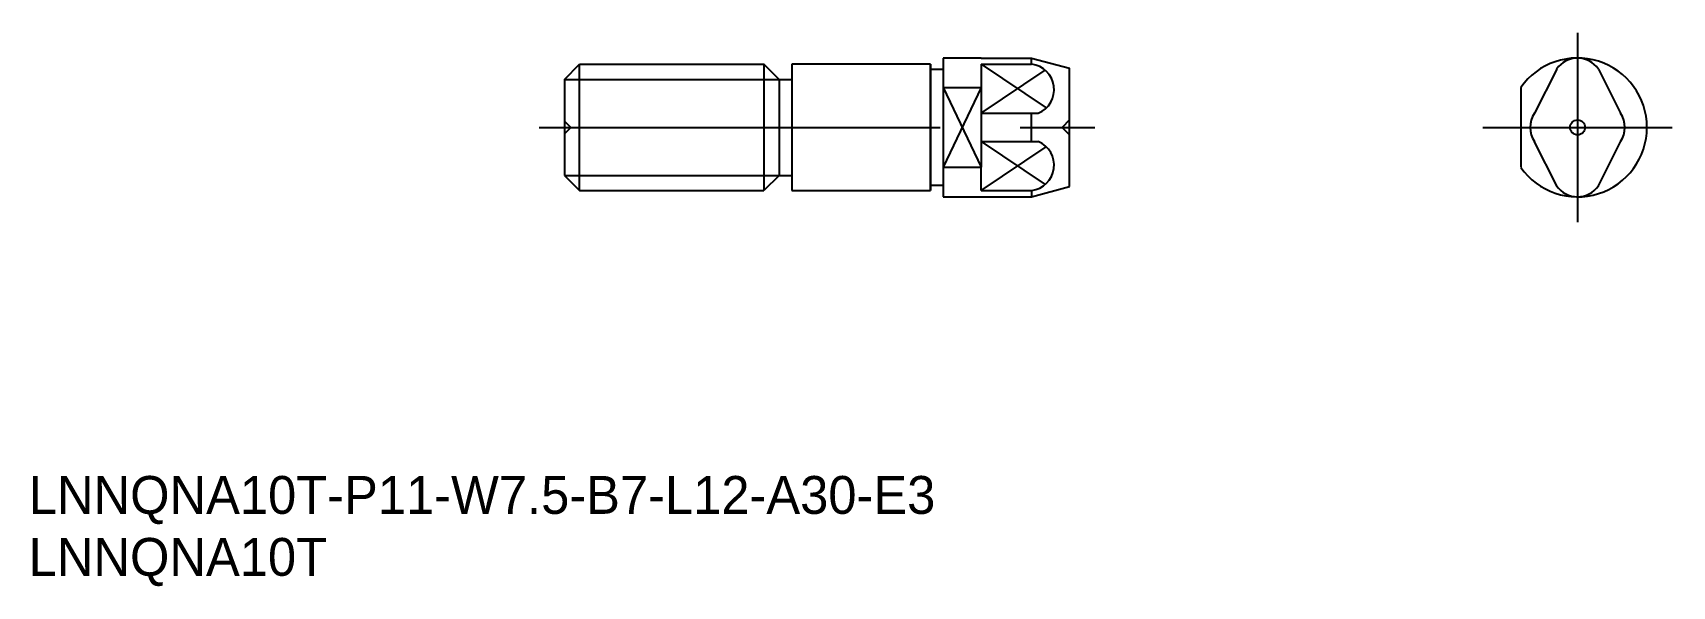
# Model space of a CAD drawing. Extents: x 43 to 173, y 108 to 151.
import ezdxf

# ---------------------------------------------------------------- set-up
doc = ezdxf.new("R2010")
doc.units = 0
doc.linetypes.add('CENTER', pattern=[50.8, 31.75, -6.35, 6.35, -6.35])
doc.linetypes.add('DASHED', pattern=[19.05, 12.7, -6.35])
doc.layers.get('0').update_dxf_attribs({"linetype": 'CONTINUOUS'})
doc.layers.add('CENTER', color=1, linetype='CENTER')

# ---------------------------------------------------------------- blocks, each defined once
blk = doc.blocks.new('*U2')
at = {"color": 7, "linetype": 'CONTINUOUS'}
blk.add_text('LNNQNA10T', height=3, dxfattribs=at).set_placement((42.36, 108.4))
blk = doc.blocks.new('*U3')
at = {"color": 7, "linetype": 'CONTINUOUS'}
blk.add_text('LNNQNA10T-P11-W7.5-B7-L12-A30-E3', height=3, dxfattribs=at).set_placement((42.37, 113.31))

msp = doc.modelspace()

# ---------------------------------------------------------------- linework, layer by layer
at = {"color": 7, "linetype": 'CONTINUOUS'}
for p, q in [((117.79, 149.43), (114.79, 149.43)), ((114.79, 149.43), (114.79, 138.43)), ((117.79, 149.43), (121.79, 149.43)), ((121.79, 149.43), (124.79, 148.63)), ((84.79, 147.73), (85.99, 148.93)), ((85.99, 138.93), (85.99, 148.93)), ((85.99, 148.93), (100.59, 148.93)), ((100.59, 148.93), (100.59, 138.93)), ((101.79, 147.73), (100.59, 148.93)), ((113.79, 148.93), (102.79, 148.93)), ((102.79, 148.93), (102.79, 138.93)), ((113.79, 148.93), (113.79, 138.93)), ((113.79, 138.93), (113.79, 148.93)), ((114.79, 148.53), (113.79, 148.53)), ((117.79, 148.43), (117.79, 148.43)), ((117.79, 148.43), (117.79, 148.43)), ((124.79, 139.24), (124.79, 148.63)), ((163.37, 148.56), (161.62, 145.06)), ((166.67, 148.56), (168.42, 145.06)), ((84.79, 147.73), (84.79, 140.13)), ((101.79, 147.73), (101.79, 140.13)), ((101.79, 147.73), (102.79, 147.73)), ((114.79, 147.09), (117.79, 147.09)), ((117.79, 147.09), (117.79, 140.77)), ((160.52, 147.09), (160.52, 140.77)), ((163.37, 139.3), (161.62, 142.8)), ((166.67, 139.3), (168.42, 142.8)), ((114.79, 140.77), (117.79, 140.77)), ((84.79, 140.13), (85.99, 138.93)), ((85.99, 138.93), (100.59, 138.93)), ((101.79, 140.13), (100.59, 138.93)), ((101.79, 140.13), (102.79, 140.13)), ((102.79, 138.93), (113.79, 138.93)), ((114.79, 139.33), (113.79, 139.33)), ((121.79, 138.43), (124.79, 139.24)), ((114.79, 138.43), (117.79, 138.43)), ((117.79, 138.43), (121.79, 138.43))]:
    msp.add_line(p, q, dxfattribs=at)
at = {"color": 3, "linetype": 'CONTINUOUS'}
for p, q in [((121.79, 148.91), (121.79, 149.43)), ((117.79, 148.93), (121.79, 148.93)), ((117.79, 148.93), (122.95, 145.47)), ((117.79, 148.93), (117.79, 147.09)), ((117.79, 145.06), (122.86, 148.46)), ((84.79, 147.73), (101.79, 147.73)), ((114.79, 147.09), (117.79, 140.77)), ((117.79, 147.09), (114.79, 140.77)), ((117.79, 145.06), (122.31, 145.06)), ((121.79, 142.81), (121.79, 145.06)), ((117.79, 142.81), (122.31, 142.81)), ((117.79, 142.81), (122.86, 139.4)), ((117.79, 138.93), (122.95, 142.39)), ((117.79, 138.93), (117.79, 140.77)), ((84.79, 140.13), (101.79, 140.13)), ((117.79, 138.93), (121.79, 138.93)), ((121.79, 138.95), (121.79, 138.43))]:
    msp.add_line(p, q, dxfattribs=at)
at = {"color": 3, "linetype": 'DASHED'}
for p, q in [((85.29, 143.93), (84.79, 144.43)), ((124.79, 144.52), (124.2, 143.93)), ((85.29, 143.93), (84.79, 143.43)), ((124.2, 143.93), (124.79, 143.34))]:
    msp.add_line(p, q, dxfattribs=at)
at = {"color": 7, "linetype": 'CONTINUOUS'}
msp.add_circle((165.02, 143.93), 0.59, dxfattribs=at)
for centre, radius, start, end in [((165.02, 143.93), 5.5, 215.0968, 144.9032), ((165.02, 147.43), 2, 34.2869, 145.7131), ((163.27, 143.93), 2, 145.7131, 214.2869), ((166.77, 143.93), 2, 325.7131, 34.2869), ((165.02, 140.43), 2, 214.2869, 325.7131)]:
    msp.add_arc(centre, radius, start, end, dxfattribs=at)
at = {"color": 3, "linetype": 'CONTINUOUS'}
for centre, start, end in [((121.55, 146.93), 292.345, 83.0401), ((121.55, 140.94), 276.9599, 67.655)]:
    msp.add_arc(centre, 2.02, start, end, dxfattribs=at)
at = {"layer": 'CENTER', "color": 1, "linetype": 'CENTER'}
for p, q in [((165.02, 151.43), (165.02, 136.43)), ((82.79, 143.93), (126.79, 143.93)), ((157.52, 143.93), (172.52, 143.93))]:
    msp.add_line(p, q, dxfattribs=at)

# ---------------------------------------------------------------- block references
at = {"color": 7, "linetype": 'CONTINUOUS'}
for name in ['*U3', '*U2']:
    msp.add_blockref(name, (0, 0), dxfattribs=at)

doc.saveas('drawing.dxf')
